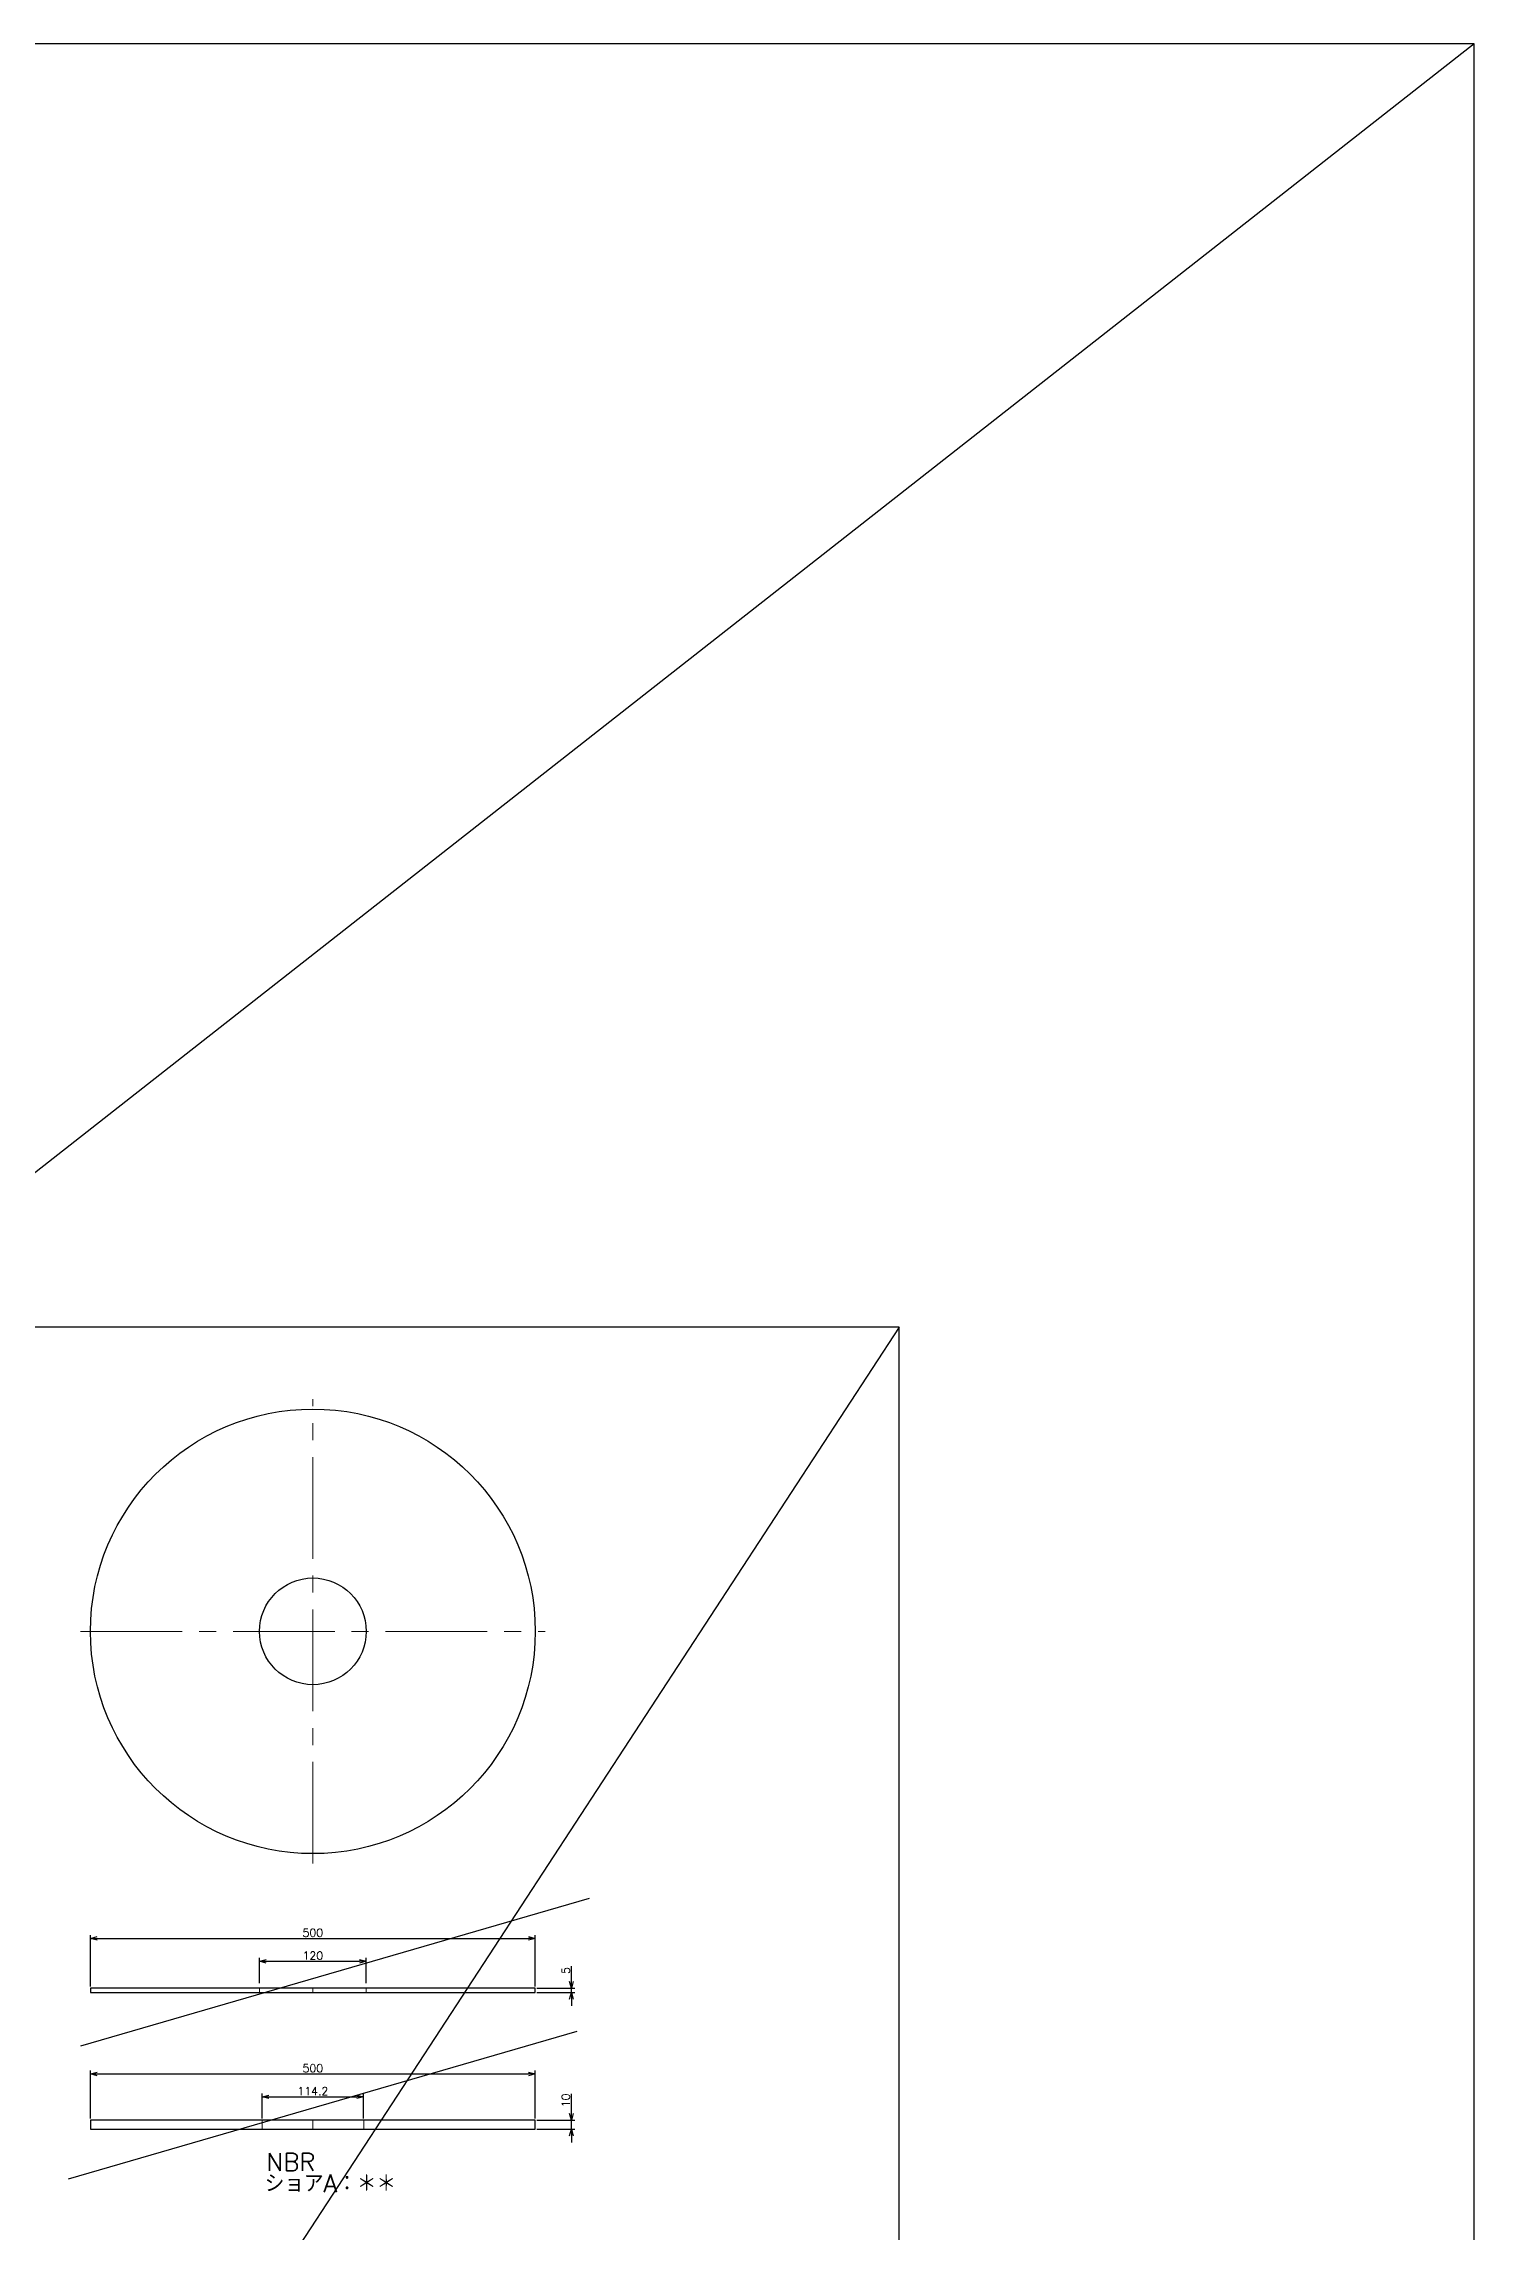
# Model space of a CAD drawing. Header units: millimetres. Extents: x -16130 to 36813, y -8099 to 27484.
# Drawn here: x -3074 to -1466, y 2422 to 4882 of the extents above; entities that cross this region are included whole.
import ezdxf

# ---------------------------------------------------------------- set-up
doc = ezdxf.new("R2010")
doc.units = ezdxf.units.MM
doc.header["$LTSCALE"] = 6
doc.header["$PDMODE"] = 99
doc.header["$PDSIZE"] = 1
doc.linetypes.add('CENTER2', pattern=[28.575, 19.05, -3.175, 3.175, -3.175])
doc.linetypes.add('HIDDEN', pattern=[9.525, 6.35, -3.175])
for name, color, linetype, lineweight in [('04_HIDDEN', 2, 'HIDDEN', 13), ('05_CENTER', 4, 'CENTER2', 13), ('08_DIM', 3, 'Continuous', 13)]:
    doc.layers.add(name, color=color, linetype=linetype, lineweight=lineweight)
doc.layers.add('10_DRAFT', color=8, linetype='Continuous', lineweight=0, plot=False)
doc.styles.add('KSS_TXT', font='txt.shx', dxfattribs={"bigfont": 'extfont2.shx'})
doc.dimstyles.new('KSS_DIM', dxfattribs={"dimtxt": 3, "dimasz": 2.5, "dimexe": 1.25, "dimexo": 0.625, "dimtad": 1, "dimdsep": 46, "dimtxsty": 'KSS_TXT', "dimblk": 'OPEN30', "dimcen": 0, "dimazin": 2, "dimtfac": 0.75, "dimtmove": 0, "dimatfit": 3, "dimldrblk": 'OPEN30', "dimfxl": 1, "dimtolj": 1, "dimarcsym": 0})

# ---------------------------------------------------------------- blocks, each defined once
blk = doc.blocks.new('A$C33632411_1_1')
at = {"color": 0}
blk.add_lwpolyline([(-250, 0), (250, 0), (250, 10), (-250, 10)], close=True, dxfattribs=at)
at = {"layer": '04_HIDDEN', "color": 0}
for p, q in [((-57.1, 10), (-57.1, 0)), ((57.1, 10), (57.1, 0))]:
    blk.add_line(p, q, dxfattribs=at)
at = {"layer": '10_DRAFT'}
blk.add_line((0, 10), (0, 0), dxfattribs=at)
blk = doc.blocks.new('A$C37BD52B1_1_1')
at = {"color": 0}
blk.add_lwpolyline([(-250, 0), (250, 0), (250, 5), (-250, 5)], close=True, dxfattribs=at)
at = {"layer": '04_HIDDEN'}
for p, q in [((-60, 5), (-60, 0)), ((60, 5), (60, 0))]:
    blk.add_line(p, q, dxfattribs=at)
at = {"layer": '10_DRAFT'}
blk.add_line((0, 5), (0, 0), dxfattribs=at)
blk = doc.blocks.new('A$C2E5E723B_1_1')
at = {"color": 0}
for radius in [250, 60]:
    blk.add_circle((0, 0), radius, dxfattribs=at)
at = {"layer": '05_CENTER'}
for p, q in [((0, -261.2), (0, 261.2)), ((-261.2, 0), (261.2, 0))]:
    blk.add_line(p, q, dxfattribs=at)
blk = doc.blocks.new('_Open30')
at = {"color": 0, "linetype": 'ByBlock', "lineweight": -2}
for p, q in [((-1, 0.27), (0, 0)), ((0, 0), (-1, -0.27)), ((0, 0), (-1, 0))]:
    blk.add_line(p, q, dxfattribs=at)
blk = doc.blocks.new('*D1766')
at = {"layer": '08_DIM', "color": 0, "lineweight": -2, "transparency": 16777216}
for p, q in [((-2831.5, 2701.4), (-2831.5, 2729.6)), ((-2824, 2725.8), (-2719, 2725.8)), ((-2711.5, 2701.4), (-2711.5, 2729.6))]:
    blk.add_line(p, q, dxfattribs=at)
at = {"layer": 'Defpoints', "color": 0, "transparency": 16777216}
for p in [(-2711.5, 2725.8), (-2831.5, 2699.6), (-2711.5, 2699.6)]:
    blk.add_point(p, dxfattribs=at)
at = {"layer": '08_DIM', "color": 0, "lineweight": -2, "transparency": 16777216, "xscale": 7.5, "yscale": 7.5, "zscale": 7.5, "rotation": 180}
blk.add_blockref('_Open30', (-2831.5, 2725.8), dxfattribs=at)
at = {"layer": '08_DIM', "color": 0, "lineweight": -2, "transparency": 16777216, "xscale": 7.5, "yscale": 7.5, "zscale": 7.5}
blk.add_blockref('_Open30', (-2711.5, 2725.8), dxfattribs=at)
at = {"layer": '08_DIM', "color": 0, "transparency": 16777216, "insert": (-2771.5, 2732.2), "char_height": 9, "attachment_point": 5, "style": 'KSS_TXT'}
blk.add_mtext('\\A1;120', dxfattribs=at)
blk = doc.blocks.new('*D1767')
at = {"layer": '08_DIM', "color": 0, "lineweight": -2, "transparency": 16777216}
for p, q in [((-3021.5, 2697.4), (-3021.5, 2755.3)), ((-3014, 2751.6), (-2529, 2751.6)), ((-2521.5, 2697.4), (-2521.5, 2755.3))]:
    blk.add_line(p, q, dxfattribs=at)
at = {"layer": 'Defpoints', "color": 0, "transparency": 16777216}
for p in [(-2521.5, 2751.6), (-3021.5, 2695.6), (-2521.5, 2695.6)]:
    blk.add_point(p, dxfattribs=at)
at = {"layer": '08_DIM', "color": 0, "lineweight": -2, "transparency": 16777216, "xscale": 7.5, "yscale": 7.5, "zscale": 7.5, "rotation": 180}
blk.add_blockref('_Open30', (-3021.5, 2751.6), dxfattribs=at)
at = {"layer": '08_DIM', "color": 0, "lineweight": -2, "transparency": 16777216, "xscale": 7.5, "yscale": 7.5, "zscale": 7.5}
blk.add_blockref('_Open30', (-2521.5, 2751.6), dxfattribs=at)
at = {"layer": '08_DIM', "color": 0, "transparency": 16777216, "insert": (-2771.5, 2757.9), "char_height": 9, "attachment_point": 5, "style": 'KSS_TXT'}
blk.add_mtext('\\A1;500', dxfattribs=at)
blk = doc.blocks.new('*D1768')
at = {"layer": '08_DIM', "color": 0, "lineweight": -2, "transparency": 16777216}
for p, q in [((-2480.9, 2703.1), (-2480.9, 2720.3)), ((-2519.6, 2695.6), (-2477.1, 2695.6)), ((-2519.6, 2690.6), (-2477.1, 2690.6)), ((-2480.9, 2690.6), (-2480.9, 2695.6)), ((-2480.9, 2683.1), (-2480.9, 2675.6))]:
    blk.add_line(p, q, dxfattribs=at)
at = {"layer": 'Defpoints', "color": 0, "transparency": 16777216}
for p in [(-2521.5, 2695.6), (-2521.5, 2690.6), (-2480.9, 2695.6)]:
    blk.add_point(p, dxfattribs=at)
at = {"layer": '08_DIM', "color": 0, "lineweight": -2, "transparency": 16777216, "xscale": 7.5, "yscale": 7.5, "zscale": 7.5}
for p, rotation in [((-2480.9, 2695.6), 270), ((-2480.9, 2690.6), 90)]:
    blk.add_blockref('_Open30', p, dxfattribs=dict(at, rotation=rotation))
at = {"layer": '08_DIM', "color": 0, "transparency": 16777216, "insert": (-2487.2, 2715.4), "char_height": 9, "attachment_point": 5, "rotation": 90, "style": 'KSS_TXT'}
blk.add_mtext('\\A1;5', dxfattribs=at)
blk = doc.blocks.new('*D1769')
at = {"layer": '08_DIM', "color": 0, "lineweight": -2, "transparency": 16777216}
for p, q in [((-2828.6, 2549), (-2828.6, 2577.1)), ((-2821.1, 2573.4), (-2721.9, 2573.4)), ((-2714.4, 2549), (-2714.4, 2577.1))]:
    blk.add_line(p, q, dxfattribs=at)
at = {"layer": 'Defpoints', "color": 0, "transparency": 16777216}
for p in [(-2714.4, 2573.4), (-2828.6, 2547.1), (-2714.4, 2547.1)]:
    blk.add_point(p, dxfattribs=at)
at = {"layer": '08_DIM', "color": 0, "lineweight": -2, "transparency": 16777216, "xscale": 7.5, "yscale": 7.5, "zscale": 7.5, "rotation": 180}
blk.add_blockref('_Open30', (-2828.6, 2573.4), dxfattribs=at)
at = {"layer": '08_DIM', "color": 0, "lineweight": -2, "transparency": 16777216, "xscale": 7.5, "yscale": 7.5, "zscale": 7.5}
blk.add_blockref('_Open30', (-2714.4, 2573.4), dxfattribs=at)
at = {"layer": '08_DIM', "color": 0, "transparency": 16777216, "insert": (-2771.5, 2579.8), "char_height": 9, "attachment_point": 5, "style": 'KSS_TXT'}
blk.add_mtext('\\A1;114.2', dxfattribs=at)
blk = doc.blocks.new('*D1770')
at = {"layer": '08_DIM', "color": 0, "lineweight": -2, "transparency": 16777216}
for p, q in [((-3021.5, 2549), (-3021.5, 2602.9)), ((-3014, 2599.1), (-2529, 2599.1)), ((-2521.5, 2549), (-2521.5, 2602.9))]:
    blk.add_line(p, q, dxfattribs=at)
at = {"layer": 'Defpoints', "color": 0, "transparency": 16777216}
for p in [(-2521.5, 2599.1), (-3021.5, 2547.1), (-2521.5, 2547.1)]:
    blk.add_point(p, dxfattribs=at)
at = {"layer": '08_DIM', "color": 0, "lineweight": -2, "transparency": 16777216, "xscale": 7.5, "yscale": 7.5, "zscale": 7.5, "rotation": 180}
blk.add_blockref('_Open30', (-3021.5, 2599.1), dxfattribs=at)
at = {"layer": '08_DIM', "color": 0, "lineweight": -2, "transparency": 16777216, "xscale": 7.5, "yscale": 7.5, "zscale": 7.5}
blk.add_blockref('_Open30', (-2521.5, 2599.1), dxfattribs=at)
at = {"layer": '08_DIM', "color": 0, "transparency": 16777216, "insert": (-2771.5, 2605.5), "char_height": 9, "attachment_point": 5, "style": 'KSS_TXT'}
blk.add_mtext('\\A1;500', dxfattribs=at)
blk = doc.blocks.new('*D1771')
at = {"layer": '08_DIM', "color": 0, "lineweight": -2, "transparency": 16777216}
for p, q in [((-2480.9, 2554.6), (-2480.9, 2576.7)), ((-2519.6, 2547.1), (-2477.1, 2547.1)), ((-2519.6, 2537.1), (-2477.1, 2537.1)), ((-2480.9, 2537.1), (-2480.9, 2547.1)), ((-2480.9, 2529.6), (-2480.9, 2522.1))]:
    blk.add_line(p, q, dxfattribs=at)
at = {"layer": 'Defpoints', "color": 0, "transparency": 16777216}
for p in [(-2521.5, 2547.1), (-2521.5, 2537.1), (-2480.9, 2547.1)]:
    blk.add_point(p, dxfattribs=at)
at = {"layer": '08_DIM', "color": 0, "lineweight": -2, "transparency": 16777216, "xscale": 7.5, "yscale": 7.5, "zscale": 7.5}
for p, rotation in [((-2480.9, 2547.1), 270), ((-2480.9, 2537.1), 90)]:
    blk.add_blockref('_Open30', p, dxfattribs=dict(at, rotation=rotation))
at = {"layer": '08_DIM', "color": 0, "transparency": 16777216, "insert": (-2487.2, 2569.4), "char_height": 9, "attachment_point": 5, "rotation": 90, "style": 'KSS_TXT'}
blk.add_mtext('\\A1;10', dxfattribs=at)

msp = doc.modelspace()

# ---------------------------------------------------------------- linework, layer by layer
at = {"color": 2}
for p, q in [((-1466.0164, 4882.37819), (-14764.10563, -5554.72697)), ((-2112.40419, 3439.14606), (-5148.42613, -1211.29119)), ((-2460.91809, 2796.51442), (-3032.75622, 2630.54889)), ((-2474.87746, 2646.92787), (-3046.71558, 2480.96235))]:
    msp.add_line(p, q, dxfattribs=at)
for points in [[(-14764.10563, -5554.72697), (-1466.0164, -5554.72697), (-1466.0164, 4882.37819), (-14764.10563, 4882.37819)], [(-5148.42613, -1211.29119), (-2112.40419, -1211.29119), (-2112.40419, 3439.14606), (-5148.42613, 3439.14606)]]:
    msp.add_lwpolyline(points, close=True, dxfattribs=at)

# ---------------------------------------------------------------- block references
for name, p in [('A$C2E5E723B_1_1', (-2771.4817, 3096.90778)), ('A$C37BD52B1_1_1', (-2771.4817, 2690.56127))]:
    msp.add_blockref(name, p)
at = {"color": 6}
msp.add_blockref('A$C33632411_1_1', (-2771.4817, 2537.11422), dxfattribs=at)

# ---------------------------------------------------------------- texts
at = {"layer": '08_DIM', "style": 'KSS_TXT'}
for s, p in [('NBR', (-2823.48814, 2490.01959)), ('ショアA：＊＊', (-2825.49022, 2466.01066))]:
    msp.add_text(s, height=20, dxfattribs=at).set_placement(p)

# ---------------------------------------------------------------- dimensions: what is measured, and where the dimension line sits
at = {"layer": '08_DIM', "color": 1}
for base, p1, p2, picture, middle in [((-2521.4817, 2751.55871), (-3021.4817, 2695.56127), (-2521.4817, 2695.56127), '*D1767', (-2771.4817, 2757.93996)), ((-2521.4817, 2599.11166), (-3021.4817, 2547.11422), (-2521.4817, 2547.11422), '*D1770', (-2771.4817, 2605.49291)), ((-2714.3817, 2573.38471), (-2828.5817, 2547.11422), (-2714.3817, 2547.11422), '*D1769', (-2771.4817, 2579.75971))]:
    dim = msp.add_linear_dim(base=base, p1=p1, p2=p2, dimstyle='KSS_DIM', override={"dimscale": 3}, dxfattribs=at)
    dim.commit()
    dim.dimension.update_dxf_attribs({"geometry": picture, "text_midpoint": middle})
at = {"layer": '08_DIM'}
dim = msp.add_linear_dim(base=(-2711.4817, 2725.83177), p1=(-2831.4817, 2699.56127), p2=(-2711.4817, 2699.56127), dimstyle='KSS_DIM', override={"dimscale": 3}, dxfattribs=at)
dim.commit()
dim.dimension.update_dxf_attribs({"geometry": '*D1766', "text_midpoint": (-2771.4817, 2732.20677)})
at = {"layer": '08_DIM', "color": 1}
dim = msp.add_linear_dim(base=(-2480.85112, 2695.56127), p1=(-2521.4817, 2690.56127), p2=(-2521.4817, 2695.56127), angle=90, dimstyle='KSS_DIM', override={"dimscale": 3}, dxfattribs=at)
dim.commit()
dim.dimension.update_dxf_attribs({"geometry": '*D1768', "text_midpoint": (-2487.23237, 2715.43627)})
at = {"layer": '08_DIM'}
dim = msp.add_linear_dim(base=(-2480.85112, 2547.11422), p1=(-2521.4817, 2537.11422), p2=(-2521.4817, 2547.11422), angle=90, dimstyle='KSS_DIM', override={"dimscale": 3}, dxfattribs=at)
dim.commit()
dim.dimension.update_dxf_attribs({"geometry": '*D1771', "text_midpoint": (-2487.22612, 2569.42672)})

doc.saveas('drawing.dxf')
